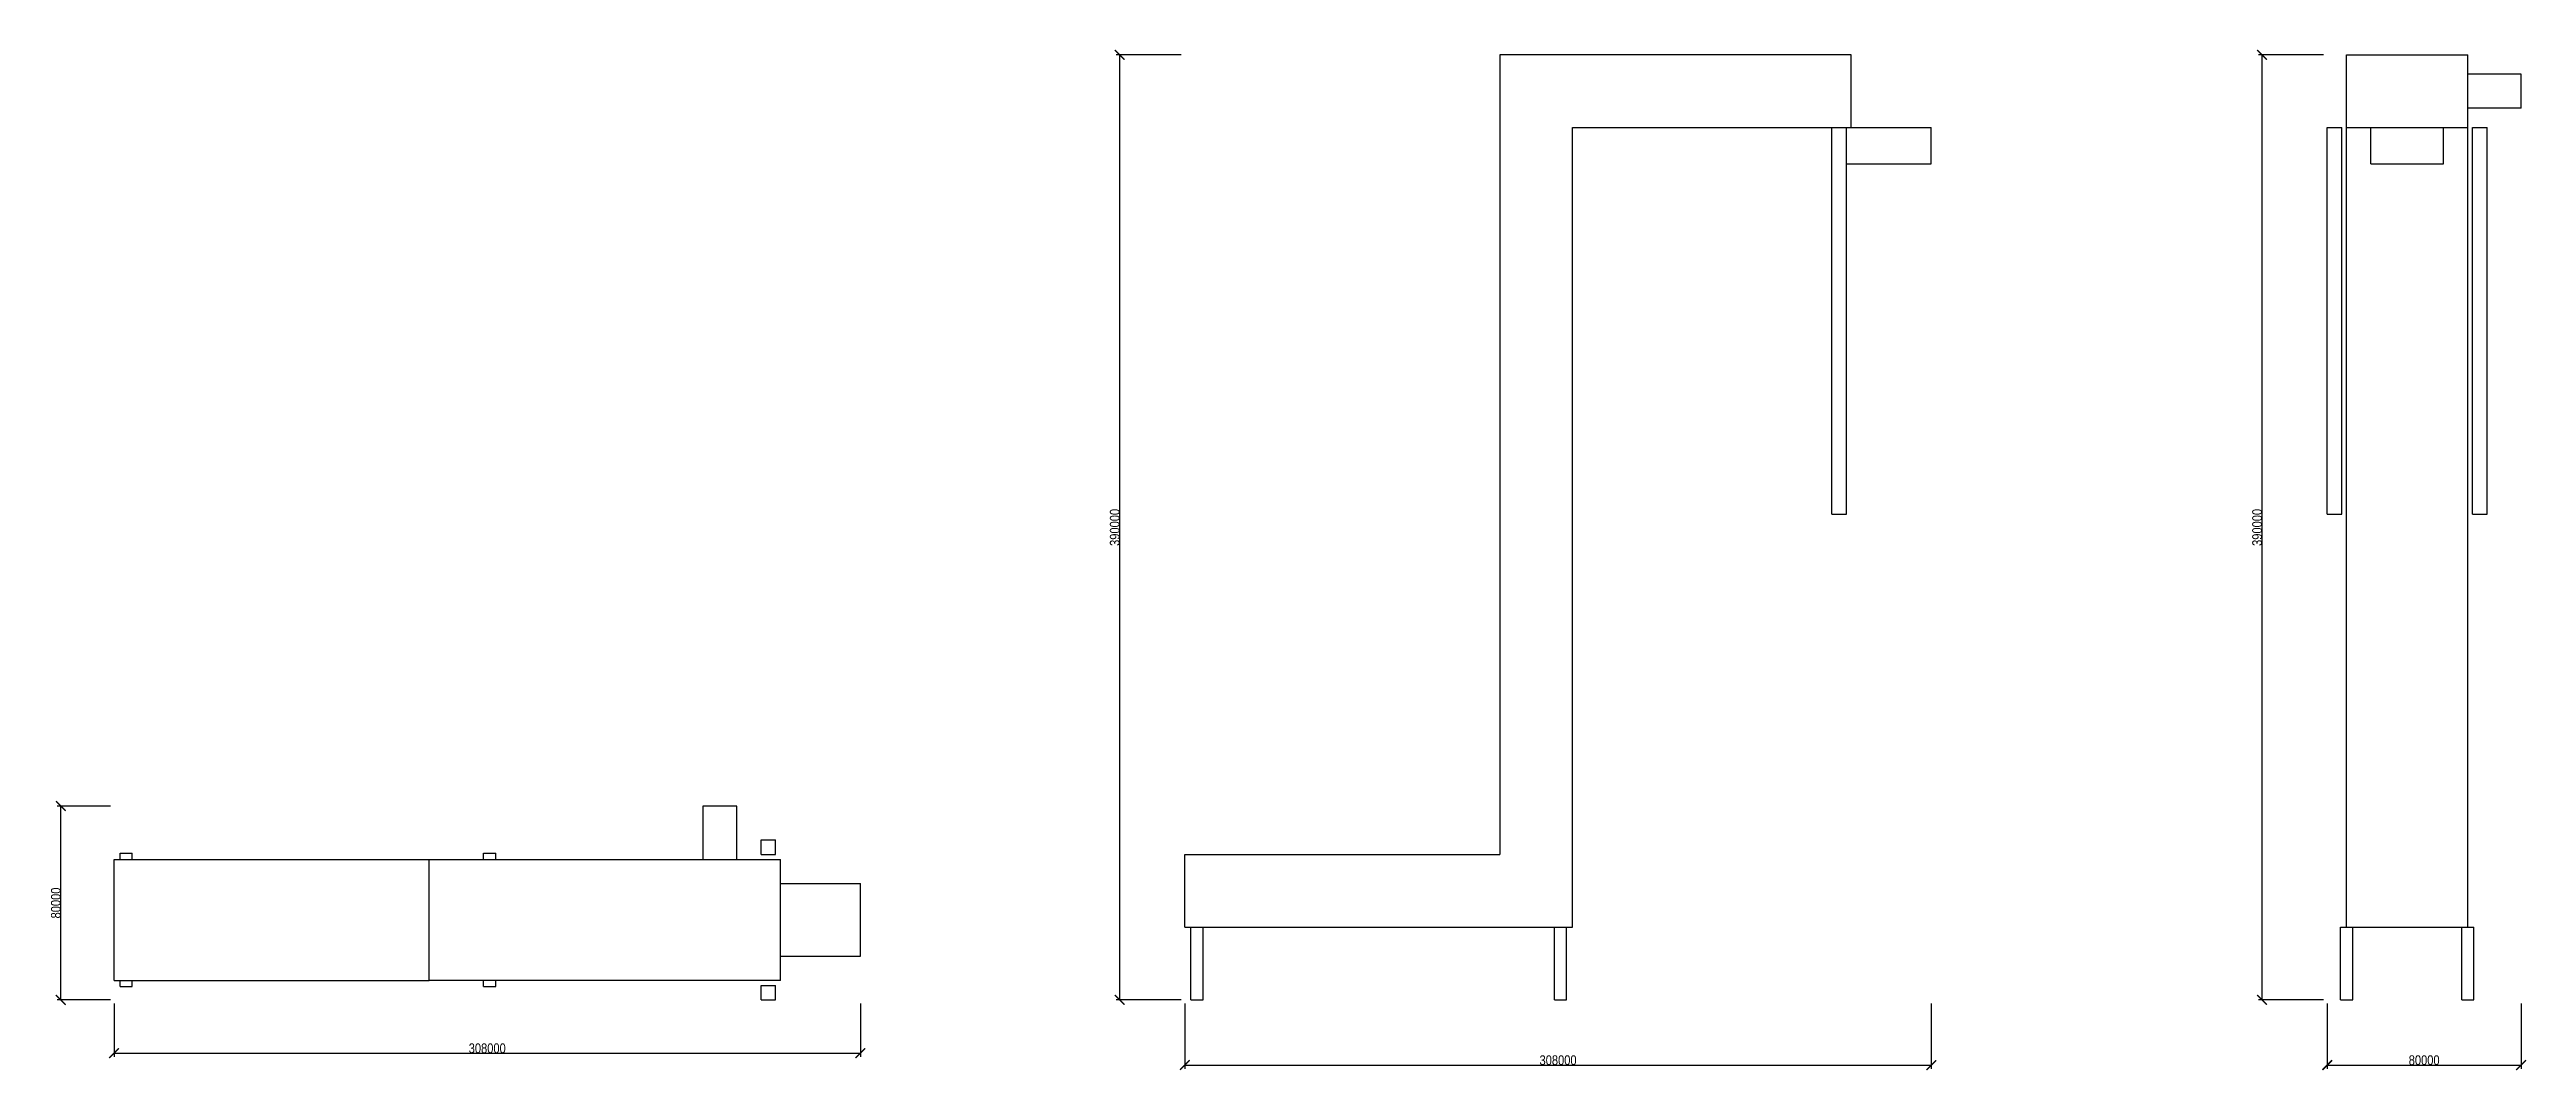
# Model space of a CAD drawing. Header units: millimetres. Extents: x -266 to 9955, y -291 to 3922.
import ezdxf

# ---------------------------------------------------------------- set-up
doc = ezdxf.new("R2010")
doc.units = ezdxf.units.MM
doc.layers.add('DIM', color=5, linetype='Continuous')
doc.layers.add('OUTLINE', color=7, linetype='Continuous')
doc.styles.add('OpenSansCondensed-Light', font='OpenSansCondensed-Light.ttf')
doc.dimstyles.new('EZDXF', dxfattribs={"dimtxt": 0.25, "dimasz": 0.175, "dimexe": 0.375, "dimexo": 0.125, "dimgap": 0.1, "dimtad": 1, "dimlfac": 100, "dimzin": 12, "dimdsep": 46, "dimtxsty": 'OpenSansCondensed-Light', "dimblk": 'ARCHTICK', "dimcen": 2.5, "dimazin": 3, "dimtfac": 0.5, "dimtmove": 2, "dimatfit": 3})

# ---------------------------------------------------------------- blocks, each defined once
blk = doc.blocks.new('_ARCHTICK')
at = {"color": 0, "linetype": 'BYBLOCK', "const_width": 0.15}
blk.add_lwpolyline([(-0.5, -0.5), (0.5, 0.5)], dxfattribs=at)

msp = doc.modelspace()

# ---------------------------------------------------------------- linework, layer by layer
at = {"layer": 'OUTLINE'}
for points in [[(7168.8, 3900), (5718.8, 3900)], [(5718.8, 3900), (5718.8, 600)], [(7168.8, 3600), (7168.8, 3900)], [(9212.8, 3600), (9212.8, 3900)], [(9212.8, 3900), (9712.8, 3900)], [(9712.8, 3600), (9712.8, 3900)], [(9932.8, 3820), (9712.8, 3820)], [(9932.8, 3750), (9932.8, 3754.667), (9932.8, 3759.333), (9932.8, 3764), (9932.8, 3768.667), (9932.8, 3773.333), (9932.8, 3778), (9932.8, 3782.667), (9932.8, 3787.333), (9932.8, 3792), (9932.8, 3796.667), (9932.8, 3801.333), (9932.8, 3806), (9932.8, 3810.667), (9932.8, 3815.333), (9932.8, 3820)], [(9932.8, 3680), (9712.8, 3680)], [(9932.8, 3680), (9932.8, 3684.667), (9932.8, 3689.333), (9932.8, 3694), (9932.8, 3698.667), (9932.8, 3703.333), (9932.8, 3708), (9932.8, 3712.667), (9932.8, 3717.333), (9932.8, 3722), (9932.8, 3726.667), (9932.8, 3731.333), (9932.8, 3736), (9932.8, 3740.667), (9932.8, 3745.333), (9932.8, 3750)], [(6018.8, 300), (6018.8, 3600)], [(6018.8, 3600), (7088.8, 3600)], [(7088.8, 2005), (7088.8, 3600)], [(7088.8, 3600), (7148.8, 3600)], [(7148.8, 3600), (7168.8, 3600)], [(7148.8, 2005), (7148.8, 3600)], [(7168.8, 3600), (7498.8, 3600)], [(7498.8, 3450), (7498.8, 3600)], [(9132.8, 2005), (9132.8, 3600)], [(9132.8, 3600), (9192.8, 3600)], [(9192.8, 2005), (9192.8, 3600)], [(9212.8, 300), (9212.8, 3600)], [(9212.8, 3600), (9312.8, 3600)], [(9312.8, 3450), (9312.8, 3600)], [(9312.8, 3600), (9612.8, 3600)], [(9612.8, 3600), (9712.8, 3600)], [(9612.8, 3450), (9612.8, 3600)], [(9712.8, 300), (9712.8, 3600)], [(9732.8, 2005), (9732.8, 3600)], [(9732.8, 3600), (9792.8, 3600)], [(9792.8, 2005), (9792.8, 3600)], [(7148.8, 3450), (7498.8, 3450)], [(9312.8, 3450), (9612.8, 3450)], [(7088.8, 2005), (7148.8, 2005)], [(9132.8, 2005), (9192.8, 2005)], [(9732.8, 2005), (9792.8, 2005)], [(2570, 800), (2560.667, 800), (2551.333, 800), (2542, 800), (2532.667, 800), (2523.333, 800), (2514, 800), (2504.667, 800), (2495.333, 800), (2486, 800), (2476.667, 800), (2467.333, 800), (2458, 800), (2448.667, 800), (2439.333, 800), (2430, 800)], [(2430, 800), (2430, 580)], [(2570, 580), (2570, 800)], [(2670, 600), (2670, 660)], [(2670, 660), (2730, 660)], [(2730, 600), (2730, 660)], [(0, 80), (0, 580)], [(0, 580), (1300, 580)], [(25, 580), (25, 605)], [(25, 605), (75, 605)], [(75, 580), (75, 605)], [(1300, 80), (1300, 580)], [(1300, 580), (2750, 580)], [(1525, 580), (1525, 605)], [(1525, 605), (1575, 605)], [(1575, 580), (1575, 605)], [(2670, 600), (2730, 600)], [(2750, 80), (2750, 580)], [(4418.8, 300), (4418.8, 600)], [(4418.8, 600), (5718.8, 600)], [(2750, 480), (3080, 480)], [(3080, 180), (3080, 480)], [(4418.8, 300), (4443.8, 300)], [(4443.8, 300), (4493.8, 300)], [(4443.8, 0), (4443.8, 300)], [(4493.8, 300), (5943.8, 300)], [(4493.8, 0), (4493.8, 300)], [(5943.8, 300), (5993.8, 300)], [(5943.8, 0), (5943.8, 300)], [(5993.8, 300), (6018.8, 300)], [(5993.8, 0), (5993.8, 300)], [(9187.8, 0), (9187.8, 300)], [(9187.8, 300), (9212.8, 300)], [(9212.8, 300), (9712.8, 300)], [(9237.8, 0), (9237.8, 300)], [(9687.8, 0), (9687.8, 300)], [(9712.8, 300), (9737.8, 300)], [(9737.8, 0), (9737.8, 300)], [(2750, 180), (3080, 180)], [(0, 80), (1300, 80)], [(25, 55), (25, 80)], [(25, 55), (75, 55)], [(75, 55), (75, 80)], [(2750, 80), (1300, 80)], [(1525, 55), (1525, 80)], [(1525, 55), (1575, 55)], [(1575, 55), (1575, 80)], [(2670, 0), (2670, 60)], [(2670, 60), (2730, 60)], [(2670, 0), (2730, 0)], [(2730, 0), (2730, 60)], [(4443.8, 0), (4493.8, 0)], [(5943.8, 0), (5993.8, 0)], [(9187.8, 0), (9237.8, 0)], [(9687.8, 0), (9737.8, 0)]]:
    msp.add_lwpolyline(points, dxfattribs=at)

# ---------------------------------------------------------------- dimensions: what is measured, and where the dimension line sits
at = {"layer": 'DIM'}
for base, p1, p2 in [((4149.8, 0), (4418.8, 0), (4418.8, 3900)), ((8863.8, 0), (9132.8, 0), (9132.8, 3900)), ((-219.8, 0), (0, 0), (0, 800))]:
    msp.add_linear_dim(base=base, p1=p1, p2=p2, angle=90, dimstyle='EZDXF', override={"dimtxt": 40, "dimasz": 40, "dimexe": 15, "dimexo": 15, "dimdec": 0}, dxfattribs=at).render()
for base, p1, p2 in [((0, -219.8), (0, 0), (3080, 0)), ((4418.8, -269), (4418.8, 0), (7498.8, 0)), ((9132.8, -269), (9132.8, 0), (9932.8, 0))]:
    msp.add_linear_dim(base=base, p1=p1, p2=p2, dimstyle='EZDXF', override={"dimtxt": 40, "dimasz": 40, "dimexe": 15, "dimexo": 15, "dimdec": 0}, dxfattribs=at).render()

doc.saveas('drawing.dxf')
